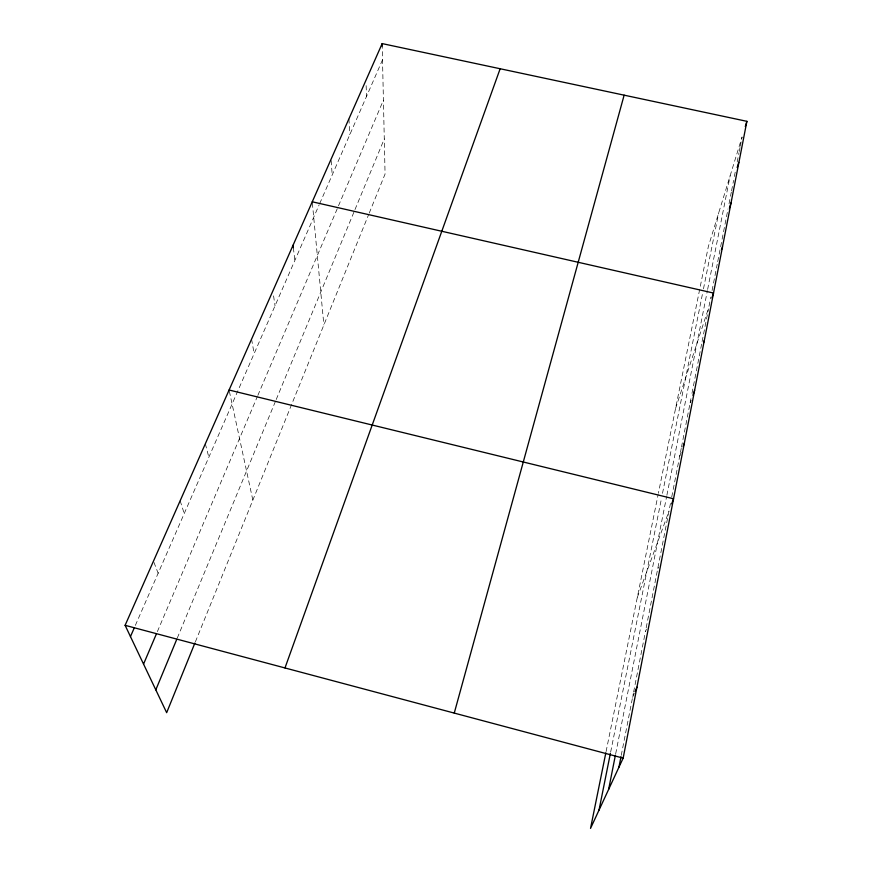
<?xml version="1.0" encoding="UTF-8"?>
<svg xmlns="http://www.w3.org/2000/svg" width="872" height="872" viewBox="0 0 872 872"><rect width="100%" height="100%" fill="white"/><g stroke="black" fill="none" stroke-linecap="round" stroke-linejoin="round"><path stroke-width="0.65" stroke-dasharray="4.36 3.27" d="M621.246 755.359L633.355 693.382M633.617 692.063L645.171 632.93M657.259 571.062L645.433 631.622L646.424 629.148M670.459 503.493L657.521 569.743L658.425 567.367M671.745 496.931L681.228 448.393M681.49 447.085L689.894 404.03M690.155 402.69L690.94 398.678M691.987 393.327L701.862 342.816M702.113 341.508L708.489 308.906M708.991 306.29L710.789 297.101M712.075 290.54L717.198 264.292M717.711 261.665L725.984 219.33M726.496 216.714L728.022 208.931M729.036 203.732L731.314 192.058M731.575 190.761L733.603 180.373M734.355 176.482L735.652 169.887M737.189 161.974L738.998 152.753M739.26 151.434L740.023 147.477M740.284 146.158L742.094 136.926L708.38 246.416L658.393 493.247M615.676 753.822L666.622 496.55M666.884 495.242L707.388 290.692M707.639 289.384L730.158 175.686M610.662 752.035L661.467 498.533M662.513 493.312L702.963 291.466M703.475 288.872L718.724 212.823M606.084 751.577L658.131 494.566M675.56 408.467L708.315 308.884M690.33 402.777L691.191 400.281M679.702 456.22L681.403 451.423M637.279 597.527L668.922 511.374M195.404 641.792L368.747 214.305M369.248 213.073L385.064 174.062L382.219 46.303M177.278 638.086L275.705 400.738M276.217 399.507L353.956 212.07M354.991 209.574L384.28 138.931M157.374 631.611L257.338 396.597M257.861 395.365L383.418 100.182M632.592 697.328L634.533 692.804M135.345 625.409L319.152 204.833M319.697 203.59L382.525 59.819M153.941 562.353L158.148 573.242M180.155 500.746L184.221 513.564M205.323 443.793L208.844 457.244M229.358 391.288L252.847 500.125M251.572 339.143L254.134 353.596M273.579 295.891L275.029 305.789M293.363 247.757L294.856 260.412M312.372 203.089L323.872 324.973M331.142 160.579L332.199 174.978M348.92 118.821L349.781 134.735M366.142 85.674L366.534 96.4"/><path stroke-width="1.31" d="M618.935 767.229L620.995 756.678M605.822 752.885L590.529 828.4L623.153 758.128L746.89 121.328L382.165 43.6L125.11 625.322L166.661 712.675L194.903 643.035M608.623 789.422L615.414 755.141M599.02 810.121L610.389 753.354M454.258 713.089L624.134 95.168M745.288 126.527L746.89 121.328M737.167 167.5L738.769 162.366M729.45 207.907L731.052 202.849M721.711 249.261L722.517 246.787M711.933 297.908L713.525 293.057L312.252 201.803M703.464 342.969L704.325 340.396M692.913 395.299L694.624 390.307M683.103 446.617L684.389 443.02M284.981 667.952L500.147 68.746M671.702 503.809L673.555 498.773L229.085 390.013M155.805 689.85L176.765 639.318M143.553 664.093L156.306 634.108M635.012 691.67L636.952 687.147M130.462 636.582L134.266 627.894M125.11 625.322L623.153 758.128M293.068 245.228L293.363 247.757M382.165 43.6L382.219 46.303"/></g></svg>
